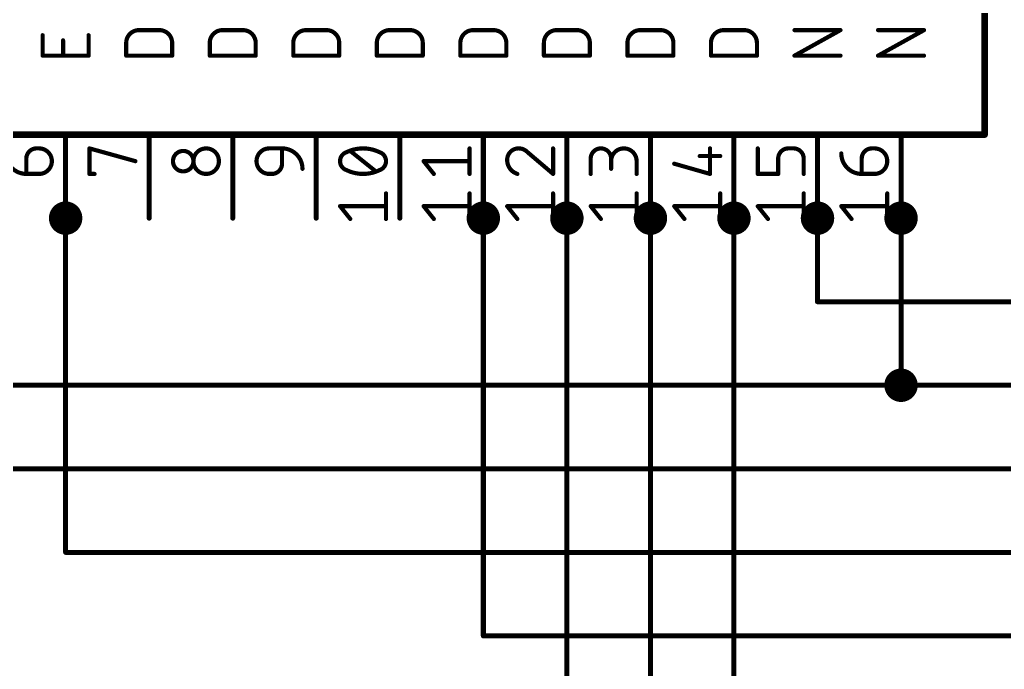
# Model space of a CAD drawing. Extents: x 33 to 158, y -5 to 117.
# Drawn here: x 64.64 to 94.58, y 77.72 to 97.47 of the extents above; entities that cross this region are included whole.
import ezdxf

# ---------------------------------------------------------------- set-up
doc = ezdxf.new("R2010")
doc.units = 0
for name, color, linetype in [('91', 122, 'CONTINUOUS'), ('94', 12, 'CONTINUOUS'), ('95', 251, 'CONTINUOUS')]:
    doc.layers.add(name, color=color, linetype=linetype)

msp = doc.modelspace()

# ---------------------------------------------------------------- linework, layer by layer
at = {"layer": '91'}
for points, const_width in [([(66.04, 91.186, 1), (66.04, 91.694, 1), (66.04, 91.186)], 0.508), ([(78.74, 91.186, 1), (78.74, 91.694, 1), (78.74, 91.186)], 0.508), ([(81.28, 91.186, 1), (81.28, 91.694, 1), (81.28, 91.186)], 0.508), ([(83.82, 91.186, 1), (83.82, 91.694, 1), (83.82, 91.186)], 0.508), ([(86.36, 91.186, 1), (86.36, 91.694, 1), (86.36, 91.186)], 0.508), ([(88.9, 91.186, 1), (88.9, 91.694, 1), (88.9, 91.186)], 0.508), ([(91.44, 91.186, 1), (91.44, 91.694, 1), (91.44, 91.186)], 0.508), ([(66.0781, 91.44, 1), (66.0019, 91.44)], 0.0762), ([(78.7781, 91.44, 1), (78.7019, 91.44)], 0.0762), ([(81.3181, 91.44, 1), (81.2419, 91.44)], 0.0762), ([(83.8581, 91.44, 1), (83.7819, 91.44)], 0.0762), ([(86.3981, 91.44, 1), (86.3219, 91.44)], 0.0762), ([(88.9381, 91.44, 1), (88.8619, 91.44)], 0.0762), ([(91.4781, 91.44, 1), (91.4019, 91.44)], 0.0762), ([(88.9, 88.9381, 1), (88.9, 88.8619)], 0.0762), ([(88.8619, 88.9, 1), (88.9381, 88.9)], 0.0762), ([(91.44, 86.106, 1), (91.44, 86.614, 1), (91.44, 86.106)], 0.508), ([(91.44, 86.3981, 1), (91.44, 86.3219)], 0.0762), ([(91.4019, 86.36, 1), (91.4781, 86.36)], 0.0762), ([(91.44, 86.3219, 1), (91.44, 86.3981)], 0.0762), ([(66.04, 81.3181, 1), (66.04, 81.2419)], 0.0762), ([(66.0019, 81.28, 1), (66.0781, 81.28)], 0.0762), ([(78.74, 78.7781, 1), (78.74, 78.7019)], 0.0762), ([(78.7019, 78.74, 1), (78.7781, 78.74)], 0.0762)]:
    msp.add_lwpolyline(points, format="xyb", dxfattribs=dict(at, const_width=const_width))
at = {"layer": '91', "const_width": 0.1524}
for points in [[(66.04, 91.44), (66.04, 81.28)], [(78.74, 91.44), (78.74, 78.74)], [(81.28, 91.44), (81.28, 76.2)], [(83.82, 91.44), (83.82, 71.12)], [(86.36, 91.44), (86.36, 73.66)], [(88.9, 91.44), (88.9, 88.9)], [(91.44, 86.36), (91.44, 91.44)], [(88.9, 88.9), (109.22, 88.9)], [(63.5, 86.36), (91.44, 86.36)], [(91.44, 86.36), (124.46, 86.36)], [(60.96, 83.82), (119.38, 83.82)], [(66.04, 81.28), (116.84, 81.28)], [(78.74, 78.74), (114.3, 78.74)]]:
    msp.add_lwpolyline(points, dxfattribs=at)
at = {"layer": '94'}
for points, const_width in [([(93.98, 93.98), (93.98, 114.3)], 0.2032), ([(50.8, 93.98), (93.98, 93.98)], 0.2032), ([(66.04, 91.44), (66.04, 93.98)], 0.1524), ([(68.58, 91.44), (68.58, 93.98)], 0.1524), ([(71.12, 91.44), (71.12, 93.98)], 0.1524), ([(73.66, 91.44), (73.66, 93.98)], 0.1524), ([(76.2, 91.44), (76.2, 93.98)], 0.1524), ([(78.74, 91.44), (78.74, 93.98)], 0.1524), ([(81.28, 91.44), (81.28, 93.98)], 0.1524), ([(83.82, 91.44), (83.82, 93.98)], 0.1524), ([(86.36, 91.44), (86.36, 93.98)], 0.1524), ([(88.9, 91.44), (88.9, 93.98)], 0.1524), ([(91.44, 91.44), (91.44, 93.98)], 0.1524)]:
    msp.add_lwpolyline(points, dxfattribs=dict(at, const_width=const_width))
for points, const_width in [([(66.0781, 93.98, 1), (66.0019, 93.98)], 0.0762), ([(68.6181, 93.98, 1), (68.5419, 93.98)], 0.0762), ([(71.1581, 93.98, 1), (71.0819, 93.98)], 0.0762), ([(73.6981, 93.98, 1), (73.6219, 93.98)], 0.0762), ([(76.2381, 93.98, 1), (76.1619, 93.98)], 0.0762), ([(78.7781, 93.98, 1), (78.7019, 93.98)], 0.0762), ([(81.3181, 93.98, 1), (81.2419, 93.98)], 0.0762), ([(83.8581, 93.98, 1), (83.7819, 93.98)], 0.0762), ([(86.3981, 93.98, 1), (86.3219, 93.98)], 0.0762), ([(88.9381, 93.98, 1), (88.8619, 93.98)], 0.0762), ([(91.4781, 93.98, 1), (91.4019, 93.98)], 0.0762), ([(93.9292, 93.98, 1), (94.0308, 93.98)], 0.1016), ([(93.98, 93.9292, 1), (93.98, 94.0308)], 0.1016), ([(66.0019, 91.44, 1), (66.0781, 91.44)], 0.0762), ([(68.5419, 91.44, 1), (68.6181, 91.44)], 0.0762), ([(71.0819, 91.44, 1), (71.1581, 91.44)], 0.0762), ([(73.6219, 91.44, 1), (73.6981, 91.44)], 0.0762), ([(76.1619, 91.44, 1), (76.2381, 91.44)], 0.0762), ([(78.7019, 91.44, 1), (78.7781, 91.44)], 0.0762), ([(81.2419, 91.44, 1), (81.3181, 91.44)], 0.0762), ([(83.7819, 91.44, 1), (83.8581, 91.44)], 0.0762), ([(86.3219, 91.44, 1), (86.3981, 91.44)], 0.0762), ([(88.8619, 91.44, 1), (88.9381, 91.44)], 0.0762), ([(91.4019, 91.44, 1), (91.4781, 91.44)], 0.0762)]:
    msp.add_lwpolyline(points, format="xyb", dxfattribs=dict(at, const_width=const_width))
at = {"layer": '95', "const_width": 0.127}
for points in [[(65.3415, 96.3803), (65.3415, 97.0012)], [(66.7385, 97.0012), (66.7385, 96.3803)], [(68.2696, 97.1564), (68.8904, 97.1564)], [(70.8096, 97.1564), (71.4304, 97.1564)], [(73.3496, 97.1564), (73.9704, 97.1564)], [(75.8896, 97.1564), (76.5104, 97.1564)], [(78.4296, 97.1564), (79.0504, 97.1564)], [(80.9696, 97.1564), (81.5904, 97.1564)], [(83.5096, 97.1564), (84.1304, 97.1564)], [(86.0496, 97.1564), (86.6704, 97.1564)], [(88.2015, 96.3803), (89.5985, 97.1564)], [(89.5985, 97.1564), (88.2015, 97.1564)], [(90.7415, 96.3803), (92.1385, 97.1564)], [(92.1385, 97.1564), (90.7415, 97.1564)], [(65.9624, 96.3803), (65.9624, 96.846)], [(67.8815, 96.3803), (67.8815, 96.7684)], [(69.2785, 96.7684), (69.2785, 96.3803)], [(70.4215, 96.3803), (70.4215, 96.7684)], [(71.8185, 96.7684), (71.8185, 96.3803)], [(72.9615, 96.3803), (72.9615, 96.7684)], [(74.3585, 96.7684), (74.3585, 96.3803)], [(75.5015, 96.3803), (75.5015, 96.7684)], [(76.8985, 96.7684), (76.8985, 96.3803)], [(78.0415, 96.3803), (78.0415, 96.7684)], [(79.4385, 96.7684), (79.4385, 96.3803)], [(80.5815, 96.3803), (80.5815, 96.7684)], [(81.9785, 96.7684), (81.9785, 96.3803)], [(83.1215, 96.3803), (83.1215, 96.7684)], [(84.5185, 96.7684), (84.5185, 96.3803)], [(85.6615, 96.3803), (85.6615, 96.7684)], [(87.0585, 96.7684), (87.0585, 96.3803)], [(66.7385, 96.3803), (65.3415, 96.3803)], [(69.2785, 96.3803), (67.8815, 96.3803)], [(71.8185, 96.3803), (70.4215, 96.3803)], [(74.3585, 96.3803), (72.9615, 96.3803)], [(76.8985, 96.3803), (75.5015, 96.3803)], [(79.4385, 96.3803), (78.0415, 96.3803)], [(81.9785, 96.3803), (80.5815, 96.3803)], [(84.5185, 96.3803), (83.1215, 96.3803)], [(87.0585, 96.3803), (85.6615, 96.3803)], [(89.5985, 96.3803), (88.2015, 96.3803)], [(92.1385, 96.3803), (90.7415, 96.3803)], [(65.1552, 93.5609), (65.2328, 93.5609)], [(66.7639, 92.7848), (66.7639, 93.5609)], [(66.7639, 93.5609), (68.1609, 93.1728)], [(72.232, 93.5609), (72.62, 93.5609)], [(72.62, 93.5609), (72.62, 93.0952)], [(75.4705, 92.8624), (74.6943, 93.4833)], [(78.3209, 92.7848), (78.3209, 93.5609)], [(80.0848, 93.4445), (80.8609, 92.7848)], [(80.8609, 92.7848), (80.8609, 93.5609)], [(85.6305, 92.7848), (85.6305, 93.5609)], [(87.0839, 92.7848), (87.0839, 93.5609)], [(88.1705, 93.5609), (88.0152, 93.5609)], [(90.5552, 93.5609), (90.6328, 93.5609)], [(64.8448, 92.7848), (64.8448, 93.2505)], [(77.2343, 92.7848), (76.9239, 93.1728)], [(76.9239, 93.1728), (78.3209, 93.1728)], [(82.0039, 92.7848), (82.0039, 93.2505)], [(82.6248, 93.2505), (82.6248, 92.94)], [(83.4009, 92.7848), (83.4009, 93.1728)], [(84.5439, 93.0952), (85.6305, 92.7848)], [(85.32, 93.3281), (85.9409, 93.3281)], [(87.7048, 93.2505), (87.7048, 92.7848)], [(88.4809, 92.7848), (88.4809, 93.2505)], [(90.2448, 92.7848), (90.2448, 93.2505)], [(65.2328, 92.7848), (64.8448, 92.7848)], [(66.9191, 92.7848), (66.7639, 92.7848)], [(72.3096, 92.7848), (72.232, 92.7848)], [(87.7048, 92.7848), (87.0839, 92.7848)], [(90.6328, 92.7848), (90.2448, 92.7848)], [(75.7809, 91.4159), (75.7809, 92.192)], [(78.3209, 91.4159), (78.3209, 92.192)], [(80.8609, 91.4159), (80.8609, 92.192)], [(83.4009, 91.4159), (83.4009, 92.192)], [(85.9409, 91.4159), (85.9409, 92.192)], [(88.4809, 91.4159), (88.4809, 92.192)], [(91.0209, 91.4159), (91.0209, 92.192)], [(74.6943, 91.4159), (74.3839, 91.804)], [(74.3839, 91.804), (75.7809, 91.804)], [(77.2343, 91.4159), (76.9239, 91.804)], [(76.9239, 91.804), (78.3209, 91.804)], [(79.7743, 91.4159), (79.4639, 91.804)], [(79.4639, 91.804), (80.8609, 91.804)], [(82.3143, 91.4159), (82.0039, 91.804)], [(82.0039, 91.804), (83.4009, 91.804)], [(84.8543, 91.4159), (84.5439, 91.804)], [(84.5439, 91.804), (85.9409, 91.804)], [(87.3943, 91.4159), (87.0839, 91.804)], [(87.0839, 91.804), (88.4809, 91.804)], [(89.9343, 91.4159), (89.6239, 91.804)], [(89.6239, 91.804), (91.0209, 91.804)]]:
    msp.add_lwpolyline(points, dxfattribs=at)
at = {"layer": '95'}
for points, const_width in [([(65.3732, 97.0012, 1), (65.3097, 97.0012)], 0.0635), ([(66.7703, 97.0012, 1), (66.7067, 97.0012)], 0.0635), ([(68.2696, 97.1564, 0.4142), (67.8815, 96.7684)], 0.127), ([(68.2696, 97.1882, 1), (68.2696, 97.1247)], 0.0635), ([(68.2696, 97.1247, 1), (68.2696, 97.1882)], 0.0635), ([(69.2785, 96.7684, 0.4142), (68.8904, 97.1564)], 0.127), ([(68.8904, 97.1882, 1), (68.8904, 97.1247)], 0.0635), ([(68.8904, 97.1247, 1), (68.8904, 97.1882)], 0.0635), ([(70.8096, 97.1564, 0.4142), (70.4215, 96.7684)], 0.127), ([(70.8096, 97.1882, 1), (70.8096, 97.1247)], 0.0635), ([(70.8096, 97.1247, 1), (70.8096, 97.1882)], 0.0635), ([(71.8185, 96.7684, 0.4142), (71.4304, 97.1564)], 0.127), ([(71.4304, 97.1882, 1), (71.4304, 97.1247)], 0.0635), ([(71.4304, 97.1247, 1), (71.4304, 97.1882)], 0.0635), ([(73.3496, 97.1564, 0.4142), (72.9615, 96.7684)], 0.127), ([(73.3496, 97.1882, 1), (73.3496, 97.1247)], 0.0635), ([(73.3496, 97.1247, 1), (73.3496, 97.1882)], 0.0635), ([(74.3585, 96.7684, 0.4142), (73.9704, 97.1564)], 0.127), ([(73.9704, 97.1882, 1), (73.9704, 97.1247)], 0.0635), ([(73.9704, 97.1247, 1), (73.9704, 97.1882)], 0.0635), ([(75.8896, 97.1564, 0.4142), (75.5015, 96.7684)], 0.127), ([(75.8896, 97.1882, 1), (75.8896, 97.1247)], 0.0635), ([(75.8896, 97.1247, 1), (75.8896, 97.1882)], 0.0635), ([(76.8985, 96.7684, 0.4142), (76.5104, 97.1564)], 0.127), ([(76.5104, 97.1882, 1), (76.5104, 97.1247)], 0.0635), ([(76.5104, 97.1247, 1), (76.5104, 97.1882)], 0.0635), ([(78.4296, 97.1564, 0.4142), (78.0415, 96.7684)], 0.127), ([(78.4296, 97.1882, 1), (78.4296, 97.1247)], 0.0635), ([(78.4296, 97.1247, 1), (78.4296, 97.1882)], 0.0635), ([(79.4385, 96.7684, 0.4142), (79.0504, 97.1564)], 0.127), ([(79.0504, 97.1882, 1), (79.0504, 97.1247)], 0.0635), ([(79.0504, 97.1247, 1), (79.0504, 97.1882)], 0.0635), ([(80.9696, 97.1564, 0.4142), (80.5815, 96.7684)], 0.127), ([(80.9696, 97.1882, 1), (80.9696, 97.1247)], 0.0635), ([(80.9696, 97.1247, 1), (80.9696, 97.1882)], 0.0635), ([(81.9785, 96.7684, 0.4142), (81.5904, 97.1564)], 0.127), ([(81.5904, 97.1882, 1), (81.5904, 97.1247)], 0.0635), ([(81.5904, 97.1247, 1), (81.5904, 97.1882)], 0.0635), ([(83.5096, 97.1564, 0.4142), (83.1215, 96.7684)], 0.127), ([(83.5096, 97.1882, 1), (83.5096, 97.1247)], 0.0635), ([(83.5096, 97.1247, 1), (83.5096, 97.1882)], 0.0635), ([(84.5185, 96.7684, 0.4142), (84.1304, 97.1564)], 0.127), ([(84.1304, 97.1882, 1), (84.1304, 97.1247)], 0.0635), ([(84.1304, 97.1247, 1), (84.1304, 97.1882)], 0.0635), ([(86.0496, 97.1564, 0.4142), (85.6615, 96.7684)], 0.127), ([(86.0496, 97.1882, 1), (86.0496, 97.1247)], 0.0635), ([(86.0496, 97.1247, 1), (86.0496, 97.1882)], 0.0635), ([(87.0585, 96.7684, 0.4142), (86.6704, 97.1564)], 0.127), ([(86.6704, 97.1882, 1), (86.6704, 97.1247)], 0.0635), ([(86.6704, 97.1247, 1), (86.6704, 97.1882)], 0.0635), ([(88.2015, 97.1882, 1), (88.2015, 97.1247)], 0.0635), ([(89.6139, 97.1287, 1), (89.5831, 97.1842)], 0.0635), ([(89.5985, 97.1247, 1), (89.5985, 97.1882)], 0.0635), ([(90.7415, 97.1882, 1), (90.7415, 97.1247)], 0.0635), ([(92.1539, 97.1287, 1), (92.1231, 97.1842)], 0.0635), ([(92.1385, 97.1247, 1), (92.1385, 97.1882)], 0.0635), ([(65.9941, 96.846, 1), (65.9306, 96.846)], 0.0635), ([(67.9133, 96.7684, 1), (67.8498, 96.7684)], 0.0635), ([(67.8498, 96.7684, 1), (67.9133, 96.7684)], 0.0635), ([(69.3103, 96.7684, 1), (69.2468, 96.7684)], 0.0635), ([(69.2468, 96.7684, 1), (69.3102, 96.7684)], 0.0635), ([(70.4533, 96.7684, 1), (70.3898, 96.7684)], 0.0635), ([(70.3898, 96.7684, 1), (70.4533, 96.7684)], 0.0635), ([(71.8503, 96.7684, 1), (71.7867, 96.7684)], 0.0635), ([(71.7868, 96.7684, 1), (71.8502, 96.7684)], 0.0635), ([(72.9933, 96.7684, 1), (72.9297, 96.7684)], 0.0635), ([(72.9297, 96.7684, 1), (72.9933, 96.7684)], 0.0635), ([(74.3268, 96.7684, 1), (74.3902, 96.7684)], 0.0635), ([(74.3903, 96.7684, 1), (74.3268, 96.7684)], 0.0635), ([(75.5333, 96.7684, 1), (75.4698, 96.7684)], 0.0635), ([(75.4698, 96.7684, 1), (75.5333, 96.7684)], 0.0635), ([(76.9303, 96.7684, 1), (76.8667, 96.7684)], 0.0635), ([(76.8668, 96.7684, 1), (76.9302, 96.7684)], 0.0635), ([(78.0733, 96.7684, 1), (78.0097, 96.7684)], 0.0635), ([(78.0097, 96.7684, 1), (78.0733, 96.7684)], 0.0635), ([(79.4703, 96.7684, 1), (79.4068, 96.7684)], 0.0635), ([(79.4068, 96.7684, 1), (79.4702, 96.7684)], 0.0635), ([(80.6133, 96.7684, 1), (80.5498, 96.7684)], 0.0635), ([(80.5498, 96.7684, 1), (80.6133, 96.7684)], 0.0635), ([(82.0103, 96.7684, 1), (81.9468, 96.7684)], 0.0635), ([(81.9468, 96.7684, 1), (82.0102, 96.7684)], 0.0635), ([(83.1532, 96.7684, 1), (83.0897, 96.7684)], 0.0635), ([(83.0897, 96.7684, 1), (83.1532, 96.7684)], 0.0635), ([(84.4868, 96.7684, 1), (84.5502, 96.7684)], 0.0635), ([(84.5503, 96.7684, 1), (84.4868, 96.7684)], 0.0635), ([(85.6933, 96.7684, 1), (85.6298, 96.7684)], 0.0635), ([(85.6298, 96.7684, 1), (85.6933, 96.7684)], 0.0635), ([(87.0903, 96.7684, 1), (87.0268, 96.7684)], 0.0635), ([(87.0268, 96.7684, 1), (87.0902, 96.7684)], 0.0635), ([(65.3415, 96.4121, 1), (65.3415, 96.3486)], 0.0635), ([(65.3097, 96.3803, 1), (65.3732, 96.3803)], 0.0635), ([(65.9306, 96.3803, 1), (65.9941, 96.3803)], 0.0635), ([(66.7067, 96.3803, 1), (66.7703, 96.3803)], 0.0635), ([(66.7385, 96.3486, 1), (66.7385, 96.4121)], 0.0635), ([(67.8815, 96.4121, 1), (67.8815, 96.3486)], 0.0635), ([(67.8498, 96.3803, 1), (67.9133, 96.3803)], 0.0635), ([(69.2468, 96.3803, 1), (69.3103, 96.3803)], 0.0635), ([(69.2785, 96.3486, 1), (69.2785, 96.4121)], 0.0635), ([(70.4215, 96.4121, 1), (70.4215, 96.3486)], 0.0635), ([(70.3898, 96.3803, 1), (70.4533, 96.3803)], 0.0635), ([(71.7867, 96.3803, 1), (71.8503, 96.3803)], 0.0635), ([(71.8185, 96.3486, 1), (71.8185, 96.4121)], 0.0635), ([(72.9297, 96.3803, 1), (72.9933, 96.3803)], 0.0635), ([(72.9615, 96.4121, 1), (72.9615, 96.3486)], 0.0635), ([(74.3268, 96.3803, 1), (74.3903, 96.3803)], 0.0635), ([(74.3585, 96.3486, 1), (74.3585, 96.4121)], 0.0635), ([(75.5015, 96.4121, 1), (75.5015, 96.3486)], 0.0635), ([(75.4698, 96.3803, 1), (75.5333, 96.3803)], 0.0635), ([(76.8667, 96.3803, 1), (76.9303, 96.3803)], 0.0635), ([(76.8985, 96.3486, 1), (76.8985, 96.4121)], 0.0635), ([(78.0097, 96.3803, 1), (78.0733, 96.3803)], 0.0635), ([(78.0415, 96.4121, 1), (78.0415, 96.3486)], 0.0635), ([(79.4068, 96.3803, 1), (79.4703, 96.3803)], 0.0635), ([(79.4385, 96.3486, 1), (79.4385, 96.4121)], 0.0635), ([(80.5815, 96.4121, 1), (80.5815, 96.3486)], 0.0635), ([(80.5498, 96.3803, 1), (80.6133, 96.3803)], 0.0635), ([(81.9468, 96.3803, 1), (82.0103, 96.3803)], 0.0635), ([(81.9785, 96.3486, 1), (81.9785, 96.4121)], 0.0635), ([(83.0897, 96.3803, 1), (83.1532, 96.3803)], 0.0635), ([(83.1215, 96.4121, 1), (83.1215, 96.3486)], 0.0635), ([(84.4868, 96.3803, 1), (84.5503, 96.3803)], 0.0635), ([(84.5185, 96.3486, 1), (84.5185, 96.4121)], 0.0635), ([(85.6615, 96.4121, 1), (85.6615, 96.3486)], 0.0635), ([(85.6298, 96.3803, 1), (85.6933, 96.3803)], 0.0635), ([(87.0268, 96.3803, 1), (87.0903, 96.3803)], 0.0635), ([(87.0585, 96.3486, 1), (87.0585, 96.4121)], 0.0635), ([(88.2015, 96.4121, 1), (88.2015, 96.3486)], 0.0635), ([(88.1861, 96.4081, 1), (88.2169, 96.3525)], 0.0635), ([(89.5985, 96.3486, 1), (89.5985, 96.4121)], 0.0635), ([(90.7415, 96.4121, 1), (90.7415, 96.3486)], 0.0635), ([(90.7261, 96.4081, 1), (90.7569, 96.3525)], 0.0635), ([(92.1385, 96.3486, 1), (92.1385, 96.4121)], 0.0635), ([(64.2239, 93.4057, 0.4142), (64.8448, 92.7848)], 0.127), ([(65.1552, 93.5609, 0.4142), (64.8448, 93.2505)], 0.127), ([(65.1552, 93.5927, 1), (65.1552, 93.5292)], 0.0635), ([(65.1552, 93.5292, 1), (65.1552, 93.5927)], 0.0635), ([(65.2328, 92.7848, 1), (65.2328, 93.5609)], 0.127), ([(65.2328, 93.5927, 1), (65.2328, 93.5292)], 0.0635), ([(65.2328, 93.5292, 1), (65.2328, 93.5927)], 0.0635), ([(66.7724, 93.5915, 1), (66.7554, 93.5303)], 0.0635), ([(66.7957, 93.5609, 1), (66.7322, 93.5609)], 0.0635), ([(69.6143, 93.4833, 1), (69.6143, 92.8624)], 0.127), ([(69.6143, 92.8624, 1), (69.6143, 93.4833)], 0.127), ([(69.6143, 93.515, 1), (69.6143, 93.4515)], 0.0635), ([(69.6143, 93.4515, 1), (69.6143, 93.515)], 0.0635), ([(70.3128, 93.5609, 1), (70.3128, 92.7848)], 0.127), ([(70.3128, 92.7848, 1), (70.3128, 93.5609)], 0.127), ([(70.3128, 93.5927, 1), (70.3128, 93.5292)], 0.0635), ([(70.3128, 93.5291, 1), (70.3128, 93.5926)], 0.0635), ([(72.232, 93.5609, 1), (72.232, 92.7848)], 0.127), ([(72.232, 93.5927, 1), (72.232, 93.5292)], 0.0635), ([(72.232, 93.5291, 1), (72.232, 93.5926)], 0.0635), ([(73.2409, 92.94, 0.4142), (72.62, 93.5609)], 0.127), ([(72.62, 93.5927, 1), (72.62, 93.5292)], 0.0635), ([(72.6518, 93.5609, 1), (72.5883, 93.5609)], 0.0635), ([(72.62, 93.5292, 1), (72.62, 93.5927)], 0.0635), ([(74.5779, 93.4445, 0.3205), (74.3839, 93.1728)], 0.127), ([(75.0824, 93.5609, 0.1139), (74.5779, 93.4445)], 0.127), ([(74.564, 93.473, 1), (74.5918, 93.4159)], 0.0635), ([(74.5882, 93.4144, 1), (74.5676, 93.4745)], 0.0635), ([(74.7142, 93.5081, 1), (74.6745, 93.4585)], 0.0635), ([(75.5869, 93.4445, 0.1139), (75.0824, 93.5609)], 0.127), ([(75.0824, 93.5927, 1), (75.0824, 93.5292)], 0.0635), ([(75.0824, 93.5292, 1), (75.0824, 93.5926)], 0.0635), ([(75.7809, 93.1728, 0.3205), (75.5869, 93.4445)], 0.127), ([(75.5972, 93.4745, 1), (75.5766, 93.4145)], 0.0635), ([(75.573, 93.4159, 1), (75.6008, 93.473)], 0.0635), ([(78.3527, 93.5609, 1), (78.2892, 93.5609)], 0.0635), ([(79.8132, 93.5609, 0.4142), (79.4639, 93.2117)], 0.127), ([(80.0848, 93.4445, 0.2053), (79.8132, 93.5609)], 0.127), ([(79.8131, 93.5926, 1), (79.8132, 93.5292)], 0.0635), ([(79.8132, 93.5292, 1), (79.8132, 93.5927)], 0.0635), ([(80.1054, 93.4687, 1), (80.0642, 93.4203)], 0.0635), ([(80.0618, 93.4226, 1), (80.1078, 93.4664)], 0.0635), ([(80.8927, 93.5609, 1), (80.8291, 93.5609)], 0.0635), ([(82.6248, 93.2505, 1), (82.0039, 93.2505)], 0.127), ([(83.4009, 93.1728, 1), (82.6248, 93.1728)], 0.127), ([(85.6622, 93.5609, 1), (85.5987, 93.5609)], 0.0635), ([(87.1157, 93.5609, 1), (87.0521, 93.5609)], 0.0635), ([(88.0152, 93.5609, 0.4142), (87.7048, 93.2505)], 0.127), ([(88.0152, 93.5927, 1), (88.0152, 93.5292)], 0.0635), ([(88.0152, 93.5292, 1), (88.0152, 93.5927)], 0.0635), ([(88.4809, 93.2505, 0.4142), (88.1705, 93.5609)], 0.127), ([(88.1705, 93.5927, 1), (88.1705, 93.5292)], 0.0635), ([(88.1705, 93.5292, 1), (88.1705, 93.5927)], 0.0635), ([(89.6556, 93.4057, 1), (89.5921, 93.4057)], 0.0635), ([(89.6239, 93.4057, 0.4142), (90.2448, 92.7848)], 0.127), ([(90.5552, 93.5609, 0.4142), (90.2448, 93.2505)], 0.127), ([(90.5552, 93.5927, 1), (90.5552, 93.5292)], 0.0635), ([(90.5552, 93.5292, 1), (90.5552, 93.5927)], 0.0635), ([(90.6328, 92.7848, 1), (90.6328, 93.5609)], 0.127), ([(90.6328, 93.5927, 1), (90.6328, 93.5292)], 0.0635), ([(90.6328, 93.5292, 1), (90.6328, 93.5927)], 0.0635), ([(64.8765, 93.2505, 1), (64.813, 93.2505)], 0.0635), ([(64.813, 93.2505, 1), (64.8765, 93.2505)], 0.0635), ([(68.1524, 93.1423, 1), (68.1694, 93.2034)], 0.0635), ([(72.3096, 92.7848, 0.4142), (72.62, 93.0952)], 0.127), ([(72.6518, 93.0952, 1), (72.5883, 93.0952)], 0.0635), ([(72.5883, 93.0952, 1), (72.6518, 93.0952)], 0.0635), ([(74.3839, 93.1728, 0.3205), (74.5779, 92.9012)], 0.127), ([(74.4156, 93.1728, 1), (74.3522, 93.1728)], 0.0635), ([(74.3522, 93.1728, 1), (74.4156, 93.1728)], 0.0635), ([(75.5869, 92.9012, 0.3205), (75.7809, 93.1728)], 0.127), ([(75.8126, 93.1728, 1), (75.7492, 93.1728)], 0.0635), ([(75.7492, 93.1728, 1), (75.8126, 93.1728)], 0.0635), ([(76.9487, 93.1927, 1), (76.8991, 93.153)], 0.0635), ([(76.9239, 93.2046, 1), (76.9239, 93.1411)], 0.0635), ([(78.3209, 93.1411, 1), (78.3209, 93.2046)], 0.0635), ([(79.4639, 93.2117, 0.3252), (79.7743, 92.7848)], 0.127), ([(79.4956, 93.2117, 1), (79.4322, 93.2116)], 0.0635), ([(79.4322, 93.2117, 1), (79.4957, 93.2117)], 0.0635), ([(82.0357, 93.2505, 1), (81.9721, 93.2505)], 0.0635), ([(81.9721, 93.2505, 1), (82.0357, 93.2505)], 0.0635), ([(82.6565, 93.2505, 1), (82.593, 93.2505)], 0.0635), ([(82.593, 93.2505, 1), (82.6565, 93.2505)], 0.0635), ([(82.593, 93.1728, 1), (82.6565, 93.1728)], 0.0635), ([(83.4327, 93.1728, 1), (83.3692, 93.1728)], 0.0635), ([(83.3692, 93.1728, 1), (83.4327, 93.1728)], 0.0635), ([(84.5526, 93.1258, 1), (84.5352, 93.0647)], 0.0635), ([(85.32, 93.3598, 1), (85.32, 93.2963)], 0.0635), ([(85.9409, 93.2963, 1), (85.9409, 93.3598)], 0.0635), ([(87.7365, 93.2505, 1), (87.673, 93.2505)], 0.0635), ([(87.673, 93.2505, 1), (87.7365, 93.2505)], 0.0635), ([(88.5127, 93.2505, 1), (88.4492, 93.2505)], 0.0635), ([(88.4492, 93.2505, 1), (88.5127, 93.2505)], 0.0635), ([(90.2765, 93.2505, 1), (90.213, 93.2505)], 0.0635), ([(90.213, 93.2505, 1), (90.2765, 93.2505)], 0.0635), ([(64.8448, 92.8165, 1), (64.8448, 92.753)], 0.0635), ([(64.813, 92.7848, 1), (64.8765, 92.7848)], 0.0635), ([(64.8448, 92.753, 1), (64.8448, 92.8165)], 0.0635), ([(65.2328, 92.8165, 1), (65.2328, 92.753)], 0.0635), ([(65.2328, 92.753, 1), (65.2328, 92.8165)], 0.0635), ([(66.7639, 92.8165, 1), (66.7639, 92.753)], 0.0635), ([(66.7322, 92.7848, 1), (66.7957, 92.7848)], 0.0635), ([(66.9191, 92.753, 1), (66.9191, 92.8165)], 0.0635), ([(69.6143, 92.8941, 1), (69.6143, 92.8306)], 0.0635), ([(69.6143, 92.8307, 1), (69.6143, 92.8942)], 0.0635), ([(70.3128, 92.8165, 1), (70.3128, 92.753)], 0.0635), ([(70.3128, 92.753, 1), (70.3128, 92.8165)], 0.0635), ([(72.232, 92.8165, 1), (72.232, 92.753)], 0.0635), ([(72.232, 92.753, 1), (72.232, 92.8165)], 0.0635), ([(72.3096, 92.8165, 1), (72.3096, 92.753)], 0.0635), ([(72.3096, 92.753, 1), (72.3096, 92.8165)], 0.0635), ([(73.2092, 92.94, 1), (73.2727, 92.94)], 0.0635), ([(74.5779, 92.9012, 0.1139), (75.0824, 92.7848)], 0.127), ([(74.5918, 92.9297, 1), (74.564, 92.8727)], 0.0635), ([(74.5676, 92.8712, 1), (74.5882, 92.9312)], 0.0635), ([(75.0824, 92.7848, 0.1139), (75.5869, 92.9012)], 0.127), ([(75.0824, 92.8165, 1), (75.0824, 92.753)], 0.0635), ([(75.0824, 92.753, 1), (75.0824, 92.8165)], 0.0635), ([(75.4506, 92.8376, 1), (75.4903, 92.8872)], 0.0635), ([(75.5766, 92.9312, 1), (75.5972, 92.8712)], 0.0635), ([(75.6008, 92.8727, 1), (75.573, 92.9297)], 0.0635), ([(77.2096, 92.765, 1), (77.2591, 92.8046)], 0.0635), ([(78.2892, 92.7848, 1), (78.3527, 92.7848)], 0.0635), ([(79.7646, 92.7546, 1), (79.7841, 92.815)], 0.0635), ([(80.8291, 92.7848, 1), (80.8927, 92.7848)], 0.0635), ([(80.8403, 92.7606, 1), (80.8815, 92.809)], 0.0635), ([(81.9721, 92.7848, 1), (82.0357, 92.7848)], 0.0635), ([(82.593, 92.94, 1), (82.6565, 92.94)], 0.0635), ([(83.3692, 92.7848, 1), (83.4327, 92.7848)], 0.0635), ([(85.5987, 92.7848, 1), (85.6622, 92.7848)], 0.0635), ([(85.6217, 92.7543, 1), (85.6392, 92.8153)], 0.0635), ([(87.0521, 92.7848, 1), (87.1157, 92.7848)], 0.0635), ([(87.0839, 92.8165, 1), (87.0839, 92.753)], 0.0635), ([(87.673, 92.7848, 1), (87.7365, 92.7848)], 0.0635), ([(87.7048, 92.753, 1), (87.7048, 92.8165)], 0.0635), ([(88.4492, 92.7848, 1), (88.5127, 92.7848)], 0.0635), ([(90.213, 92.7848, 1), (90.2765, 92.7848)], 0.0635), ([(90.2448, 92.8165, 1), (90.2448, 92.753)], 0.0635), ([(90.2448, 92.753, 1), (90.2448, 92.8165)], 0.0635), ([(90.6328, 92.8165, 1), (90.6328, 92.753)], 0.0635), ([(90.6328, 92.753, 1), (90.6328, 92.8165)], 0.0635), ([(75.8127, 92.192, 1), (75.7492, 92.192)], 0.0635), ([(78.3527, 92.192, 1), (78.2892, 92.192)], 0.0635), ([(80.8927, 92.192, 1), (80.8291, 92.192)], 0.0635), ([(83.4327, 92.192, 1), (83.3692, 92.192)], 0.0635), ([(85.9727, 92.192, 1), (85.9091, 92.192)], 0.0635), ([(88.5127, 92.192, 1), (88.4492, 92.192)], 0.0635), ([(91.0526, 92.192, 1), (90.9891, 92.192)], 0.0635), ([(74.4087, 91.8238, 1), (74.3591, 91.7842)], 0.0635), ([(74.3839, 91.8357, 1), (74.3839, 91.7722)], 0.0635), ([(75.7809, 91.7722, 1), (75.7809, 91.8357)], 0.0635), ([(76.9487, 91.8238, 1), (76.8991, 91.7842)], 0.0635), ([(76.9239, 91.8357, 1), (76.9239, 91.7722)], 0.0635), ([(78.3209, 91.7722, 1), (78.3209, 91.8357)], 0.0635), ([(79.4887, 91.8238, 1), (79.4391, 91.7842)], 0.0635), ([(79.4639, 91.8357, 1), (79.4639, 91.7722)], 0.0635), ([(80.8609, 91.7722, 1), (80.8609, 91.8357)], 0.0635), ([(82.0287, 91.8238, 1), (81.9791, 91.7842)], 0.0635), ([(82.0039, 91.8357, 1), (82.0039, 91.7722)], 0.0635), ([(83.4009, 91.7722, 1), (83.4009, 91.8357)], 0.0635), ([(84.5687, 91.8238, 1), (84.5191, 91.7842)], 0.0635), ([(84.5439, 91.8357, 1), (84.5439, 91.7722)], 0.0635), ([(85.9409, 91.7722, 1), (85.9409, 91.8357)], 0.0635), ([(87.1087, 91.8238, 1), (87.0591, 91.7842)], 0.0635), ([(87.0839, 91.8357, 1), (87.0839, 91.7722)], 0.0635), ([(88.4809, 91.7722, 1), (88.4809, 91.8357)], 0.0635), ([(89.6487, 91.8238, 1), (89.5991, 91.7842)], 0.0635), ([(89.6239, 91.8357, 1), (89.6239, 91.7722)], 0.0635), ([(91.0209, 91.7722, 1), (91.0209, 91.8357)], 0.0635), ([(74.6696, 91.3961, 1), (74.7191, 91.4358)], 0.0635), ([(75.7492, 91.4159, 1), (75.8127, 91.4159)], 0.0635), ([(77.2096, 91.3961, 1), (77.2591, 91.4358)], 0.0635), ([(78.2892, 91.4159, 1), (78.3527, 91.4159)], 0.0635), ([(79.7496, 91.3961, 1), (79.7991, 91.4358)], 0.0635), ([(80.8291, 91.4159, 1), (80.8927, 91.4159)], 0.0635), ([(82.2896, 91.3961, 1), (82.3391, 91.4358)], 0.0635), ([(83.3692, 91.4159, 1), (83.4327, 91.4159)], 0.0635), ([(84.8296, 91.3961, 1), (84.8791, 91.4358)], 0.0635), ([(85.9091, 91.4159, 1), (85.9727, 91.4159)], 0.0635), ([(87.3696, 91.3961, 1), (87.4191, 91.4358)], 0.0635), ([(88.4492, 91.4159, 1), (88.5127, 91.4159)], 0.0635), ([(89.9096, 91.3961, 1), (89.9591, 91.4358)], 0.0635), ([(90.9891, 91.4159, 1), (91.0526, 91.4159)], 0.0635)]:
    msp.add_lwpolyline(points, format="xyb", dxfattribs=dict(at, const_width=const_width))

doc.saveas('drawing.dxf')
